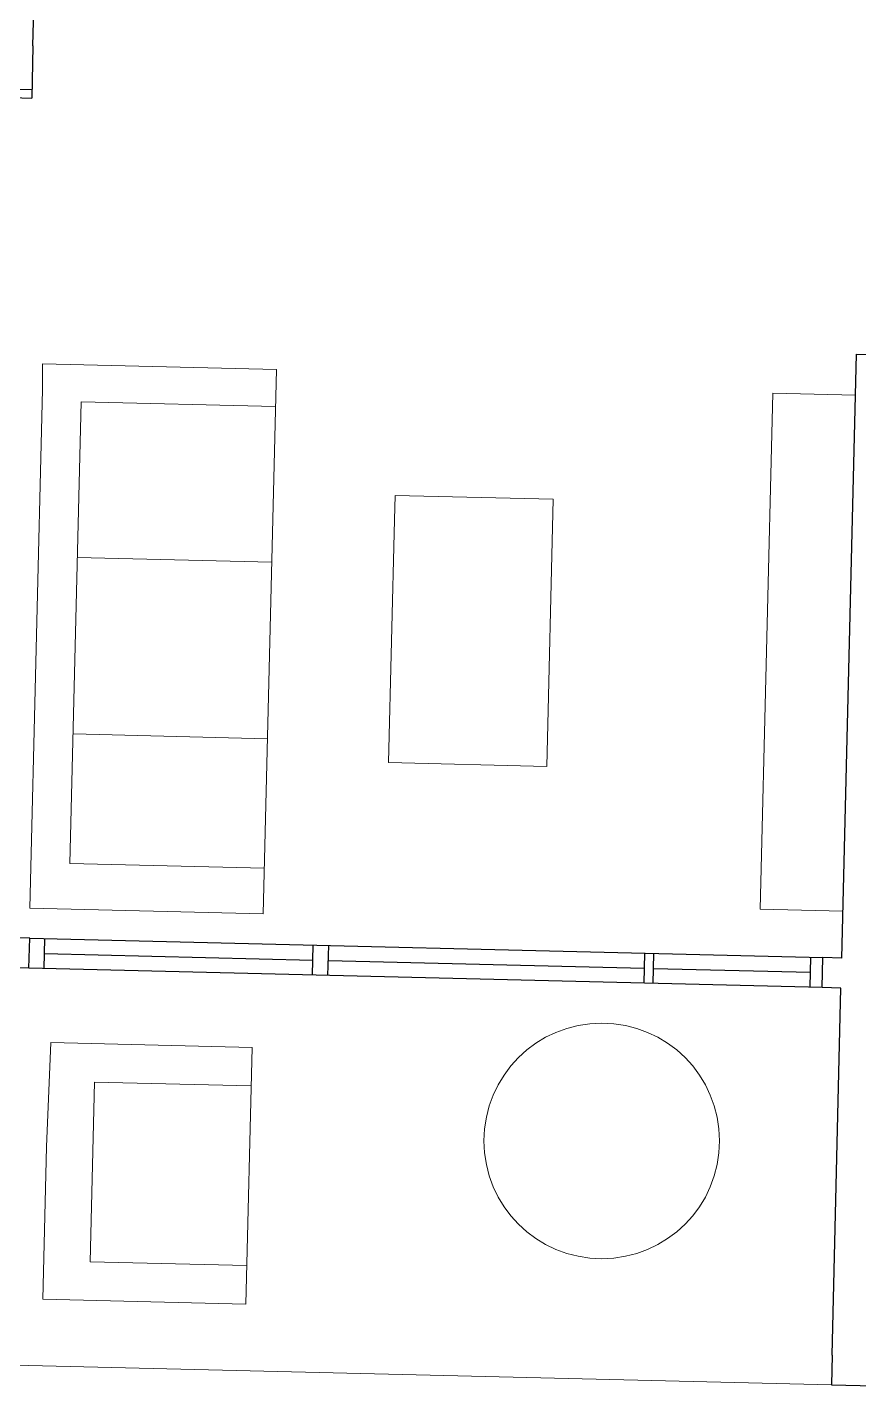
# Model space of a CAD drawing. Header units: millimetres. Extents: x 1418 to 1811, y 1796 to 1956.
# Drawn here: x 1470.68 to 1472.643, y 1841.157 to 1844.372 of the extents above; entities that cross this region are included whole.
import ezdxf

# ---------------------------------------------------------------- set-up
doc = ezdxf.new("R2010")
doc.units = ezdxf.units.MM
for name, color, linetype, lineweight in [('JANELAS', 5, 'Continuous', 25), ('layout', 253, 'Continuous', 13), ('LINHAFINA', 7, 'Continuous', 15), ('LINHAGROSSA', 7, 'Continuous', 30)]:
    doc.layers.add(name, color=color, linetype=linetype, lineweight=lineweight)

msp = doc.modelspace()

# ---------------------------------------------------------------- linework, layer by layer
at = {"layer": 'JANELAS'}
for p, q in [((1470.6855, 1842.2211), (1472.5576, 1842.1755)), ((1470.7197, 1842.1493), (1470.7214, 1842.2202)), ((1470.7205, 1842.1848), (1471.3539, 1842.1693)), ((1471.3531, 1842.1339), (1471.3548, 1842.2048)), ((1471.3896, 1842.133), (1471.3914, 1842.2039)), ((1472.1369, 1842.1858), (1472.1352, 1842.1148)), ((1472.1574, 1842.1143), (1472.1591, 1842.1852)), ((1472.5559, 1842.1046), (1470.6837, 1842.1502)), ((1471.3905, 1842.1684), (1472.136, 1842.1503)), ((1472.1583, 1842.1498), (1472.5287, 1842.1407)), ((1472.5278, 1842.1053), (1472.5295, 1842.1762))]:
    msp.add_line(p, q, dxfattribs=at)
at = {"layer": 'layout'}
for p, q in [((1470.7155, 1843.5775), (1470.7153, 1843.517)), ((1471.2681, 1843.5641), (1470.7155, 1843.5775)), ((1471.2368, 1842.2783), (1471.2681, 1843.5641)), ((1470.7153, 1843.517), (1470.6855, 1842.2918)), ((1472.4395, 1843.5081), (1472.4098, 1842.29)), ((1472.6348, 1843.5034), (1472.4395, 1843.5081)), ((1470.8069, 1843.4878), (1470.7803, 1842.3974)), ((1471.266, 1843.4766), (1470.8069, 1843.4878)), ((1471.5482, 1843.2666), (1471.5468, 1843.2093)), ((1471.9214, 1843.2575), (1471.5482, 1843.2666)), ((1471.906, 1842.6267), (1471.9214, 1843.2575)), ((1471.5468, 1843.2093), (1471.5328, 1842.6358)), ((1471.257, 1843.1091), (1470.7979, 1843.1203)), ((1471.2469, 1842.6922), (1470.7878, 1842.7034)), ((1471.5328, 1842.6358), (1471.906, 1842.6267)), ((1470.7803, 1842.3974), (1471.2394, 1842.3862)), ((1470.6855, 1842.2918), (1471.2368, 1842.2783)), ((1472.4098, 1842.29), (1472.6051, 1842.2852)), ((1470.7357, 1841.975), (1470.7252, 1841.7289)), ((1471.2103, 1841.9634), (1470.7357, 1841.975)), ((1471.1955, 1841.3572), (1471.2103, 1841.9634)), ((1470.8384, 1841.8812), (1470.8281, 1841.4573)), ((1471.2081, 1841.8722), (1470.8384, 1841.8812)), ((1470.7252, 1841.7289), (1470.7164, 1841.3688)), ((1470.8281, 1841.4573), (1471.1978, 1841.4483)), ((1470.7164, 1841.3688), (1471.0039, 1841.3618)), ((1471.0039, 1841.3618), (1471.1955, 1841.3572))]:
    msp.add_line(p, q, dxfattribs=at)
msp.add_circle((1472.036, 1841.7426), 0.2781, dxfattribs=at)
at = {"layer": 'LINHAFINA'}
msp.add_line((1470.6174, 1841.2142), (1472.5779, 1841.1665), dxfattribs=at)
at = {"layer": 'LINHAGROSSA'}
for p, q in [((1470.6932, 1844.3283), (1470.7294, 1845.8152)), ((1470.6932, 1844.3283), (1470.6902, 1844.2048)), ((1470.6206, 1844.2268), (1470.6907, 1844.2251)), ((1470.6202, 1844.2065), (1470.6902, 1844.2048)), ((1472.6024, 1842.1744), (1472.6371, 1843.6002)), ((1472.6371, 1843.6002), (1474.5828, 1843.5529)), ((1470.6855, 1842.2211), (1470.642, 1842.2221)), ((1470.6837, 1842.1502), (1470.6855, 1842.2211)), ((1470.6837, 1842.1502), (1470.6402, 1842.1512)), ((1472.5559, 1842.1046), (1472.5576, 1842.1755)), ((1472.6024, 1842.1744), (1472.5576, 1842.1755)), ((1472.6007, 1842.1035), (1472.5559, 1842.1046)), ((1472.5796, 1841.2365), (1472.6007, 1842.1035)), ((1472.5796, 1841.2365), (1472.5779, 1841.1665)), ((1472.5779, 1841.1665), (1472.953, 1841.1573))]:
    msp.add_line(p, q, dxfattribs=at)

doc.saveas('drawing.dxf')
